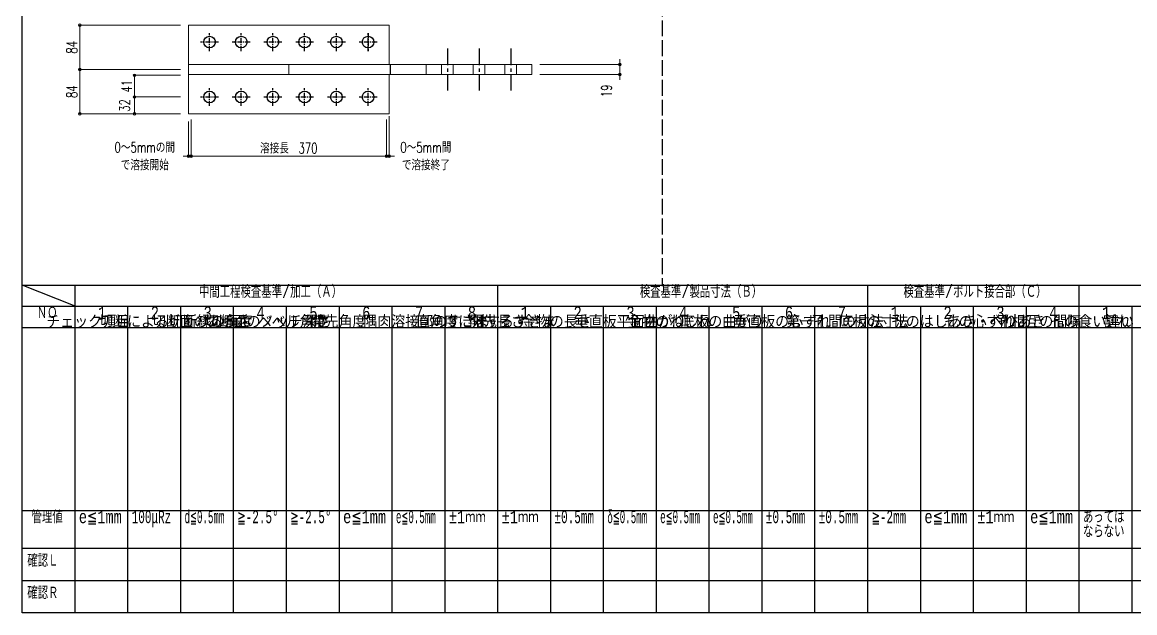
# Model space of a CAD drawing. Header units: millimetres. Extents: x -4568 to 36914, y -114 to 17788.
# Drawn here: x 3444 to 5549, y 13116 to 14234 of the extents above; entities that cross this region are included whole.
import ezdxf
from ezdxf.enums import TextEntityAlignment as Align

# ---------------------------------------------------------------- set-up
doc = ezdxf.new("R2010")
doc.units = ezdxf.units.MM
doc.header["$LTSCALE"] = 5
for name, pattern in [('ACAD_ISO03W100', [30, 12, -18]), ('CENTER1', [10, 6.25, -1.25, 1.25, -1.25]), ('DASHED', [7.5, 6, -1.5]), ('JIS_08_50', [53, 50, -1.125, 0.75, -1.125])]:
    doc.linetypes.add(name, pattern=pattern)
doc.layers.get('0').update_dxf_attribs({"color": 255})
doc.layers.get('DEFPOINTS').update_dxf_attribs({"color": 255})
for name, color, linetype in [('CENTER', 2, 'JIS_08_50'), ('寸法', 4, 'Continuous'), ('文字', 7, 'Continuous'), ('補助線', 7, 'ACAD_ISO03W100'), ('金物', 142, 'Continuous')]:
    doc.layers.add(name, color=color, linetype=linetype)
doc.styles.add('DLSTANDARD1', font='monotxt.shx', dxfattribs={"width": 0.6, "bigfont": 'extfont'})
doc.styles.add('KANJI', font='simplex.shx', dxfattribs={"width": 0.7, "bigfont": 'extfont2.shx'})
doc.styles.add('TATEGAKI', font='txt', dxfattribs={"bigfont": 'bigfont.shx'})
doc.dimstyles.new('一般寸法-小さめ', dxfattribs={"dimscale": 10, "dimtxt": 2, "dimasz": 0.5, "dimexe": 0.125, "dimexo": 1.5, "dimgap": 0.5, "dimtad": 1, "dimtxsty": 'KANJI', "dimblk": 'ORIGIN', "dimcen": 0, "dimclrd": 256, "dimclre": 256, "dimclrt": 256, "dimadec": 0, "dimazin": 0, "dimtfac": 1, "dimtmove": 2, "dimatfit": 2, "dimfxl": 0, "dimtolj": 2, "dimlwd": 5, "dimlwe": 5, "dimarcsym": 0})

# ---------------------------------------------------------------- blocks, each defined once
blk = doc.blocks.new('_Origin')
at = {"color": 0, "linetype": 'ByBlock', "lineweight": -2}
blk.add_line((0, 0), (-1, 0), dxfattribs=at)
blk.add_circle((0, 0), 0.5, dxfattribs=at)
blk = doc.blocks.new('*D1033')
at = {"layer": 'DEFPOINTS', "color": 0, "linetype": 'Continuous', "transparency": 16777216}
for p in [(3758.4, 14061), (3763.4, 14061), (3763.4, 13980.5)]:
    blk.add_point(p, dxfattribs=at)
at = {"layer": '寸法', "linetype": 'Continuous', "lineweight": 5, "transparency": 16777216}
for p, q in [((3758.4, 14046), (3758.4, 13979.2)), ((3763.4, 14046), (3763.4, 13979.2)), ((3753.4, 13980.5), (3748.4, 13980.5)), ((3758.4, 13980.5), (3763.4, 13980.5)), ((3768.4, 13980.5), (3773.4, 13980.5))]:
    blk.add_line(p, q, dxfattribs=at)
at = {"layer": '寸法', "linetype": 'Continuous', "lineweight": 5, "transparency": 16777216, "xscale": 5, "yscale": 5, "zscale": 5}
blk.add_blockref('_Origin', (3758.4, 13980.5), dxfattribs=at)
at = {"layer": '寸法', "linetype": 'Continuous', "lineweight": 5, "transparency": 16777216, "xscale": 5, "yscale": 5, "zscale": 5, "rotation": 180}
blk.add_blockref('_Origin', (3763.4, 13980.5), dxfattribs=at)
at = {"layer": '寸法', "linetype": 'Continuous', "transparency": 16777216, "insert": (3675.8, 13980.5), "char_height": 20, "attachment_point": 5, "style": 'KANJI'}
blk.add_mtext('\\A2;0～5mmの間\\Pで溶接開始', dxfattribs=at)
blk = doc.blocks.new('*D1041')
at = {"layer": 'DEFPOINTS', "color": 0, "linetype": 'Continuous', "transparency": 16777216}
for p in [(3763.4, 14065), (4133.4, 14065), (4133.4, 13980.5)]:
    blk.add_point(p, dxfattribs=at)
at = {"layer": '寸法', "linetype": 'Continuous', "lineweight": 5, "transparency": 16777216}
for p, q in [((3763.4, 14050), (3763.4, 13979.2)), ((4133.4, 14050), (4133.4, 13979.2)), ((3768.4, 13980.5), (4128.4, 13980.5))]:
    blk.add_line(p, q, dxfattribs=at)
at = {"layer": '寸法', "linetype": 'Continuous', "lineweight": 5, "transparency": 16777216, "xscale": 5, "yscale": 5, "zscale": 5, "rotation": 180}
blk.add_blockref('_Origin', (3763.4, 13980.5), dxfattribs=at)
at = {"layer": '寸法', "linetype": 'Continuous', "lineweight": 5, "transparency": 16777216, "xscale": 5, "yscale": 5, "zscale": 5}
blk.add_blockref('_Origin', (4133.4, 13980.5), dxfattribs=at)
at = {"layer": '寸法', "linetype": 'Continuous', "transparency": 16777216, "insert": (3948.4, 13995.5), "char_height": 20, "attachment_point": 5, "style": 'KANJI'}
blk.add_mtext('\\A2;溶接長\u3000370', dxfattribs=at)
blk = doc.blocks.new('*D1042')
at = {"layer": 'DEFPOINTS', "color": 0, "linetype": 'Continuous', "transparency": 16777216}
for p in [(4133.4, 14065), (4138.4, 14071), (4138.4, 13980.5)]:
    blk.add_point(p, dxfattribs=at)
at = {"layer": '寸法', "linetype": 'Continuous', "lineweight": 5, "transparency": 16777216}
for p, q in [((4133.4, 14050), (4133.4, 13979.2)), ((4138.4, 14056), (4138.4, 13979.2)), ((4128.4, 13980.5), (4123.4, 13980.5)), ((4133.4, 13980.5), (4138.4, 13980.5)), ((4143.4, 13980.5), (4148.4, 13980.5))]:
    blk.add_line(p, q, dxfattribs=at)
at = {"layer": '寸法', "linetype": 'Continuous', "lineweight": 5, "transparency": 16777216, "xscale": 5, "yscale": 5, "zscale": 5}
blk.add_blockref('_Origin', (4133.4, 13980.5), dxfattribs=at)
at = {"layer": '寸法', "linetype": 'Continuous', "lineweight": 5, "transparency": 16777216, "xscale": 5, "yscale": 5, "zscale": 5, "rotation": 180}
blk.add_blockref('_Origin', (4138.4, 13980.5), dxfattribs=at)
at = {"layer": '寸法', "linetype": 'Continuous', "transparency": 16777216, "insert": (4207.7, 13980.5), "char_height": 20, "attachment_point": 5, "style": 'KANJI'}
blk.add_mtext('\\A2;0～5mm間\\Pで溶接終了', dxfattribs=at)
blk = doc.blocks.new('*D1199')
at = {"layer": 'DEFPOINTS', "color": 0, "transparency": 16777216}
for p in [(4408.4, 14154), (4574.5, 14154), (4408.4, 14135)]:
    blk.add_point(p, dxfattribs=at)
at = {"layer": '寸法', "lineweight": 5, "transparency": 16777216}
for p, q in [((4423.4, 14154), (4575.8, 14154)), ((4574.5, 14159), (4574.5, 14164)), ((4574.5, 14135), (4574.5, 14154)), ((4423.4, 14135), (4575.8, 14135)), ((4574.5, 14130), (4574.5, 14125))]:
    blk.add_line(p, q, dxfattribs=at)
at = {"layer": '寸法', "lineweight": 5, "transparency": 16777216, "xscale": 5, "yscale": 5, "zscale": 5}
for p, rotation in [((4574.5, 14154), 270), ((4574.5, 14135), 90)]:
    blk.add_blockref('_Origin', p, dxfattribs=dict(at, rotation=rotation))
at = {"layer": '寸法', "transparency": 16777216, "insert": (4549.5, 14104.1), "char_height": 20, "attachment_point": 5, "rotation": 90, "style": 'KANJI'}
blk.add_mtext('\\A2;19', dxfattribs=at)
blk = doc.blocks.new('*D1200')
at = {"layer": 'DEFPOINTS', "color": 0, "ltscale": 2, "transparency": 16777216}
for p in [(3758.4, 14144.5), (3553, 14060.5), (3758.4, 14060.5)]:
    blk.add_point(p, dxfattribs=at)
at = {"layer": '寸法', "lineweight": 5, "ltscale": 2, "transparency": 16777216}
for p, q in [((3743.4, 14144.5), (3551.7, 14144.5)), ((3553, 14139.5), (3553, 14065.5)), ((3743.4, 14060.5), (3551.7, 14060.5))]:
    blk.add_line(p, q, dxfattribs=at)
at = {"layer": '寸法', "lineweight": 5, "ltscale": 2, "transparency": 16777216, "xscale": 5, "yscale": 5, "zscale": 5}
for p, rotation in [((3553, 14144.5), 90), ((3553, 14060.5), 270)]:
    blk.add_blockref('_Origin', p, dxfattribs=dict(at, rotation=rotation))
at = {"layer": '寸法', "ltscale": 2, "transparency": 16777216, "insert": (3538, 14102.5), "char_height": 20, "attachment_point": 5, "rotation": 90, "style": 'KANJI'}
blk.add_mtext('\\A2;84', dxfattribs=at)
blk = doc.blocks.new('*D1203')
at = {"layer": 'DEFPOINTS', "color": 0, "ltscale": 2, "transparency": 16777216}
for p in [(3758.4, 14228.5), (3553, 14144.5), (3758.4, 14144.5)]:
    blk.add_point(p, dxfattribs=at)
at = {"layer": '寸法', "lineweight": 5, "ltscale": 2, "transparency": 16777216}
for p, q in [((3743.4, 14228.5), (3551.7, 14228.5)), ((3553, 14223.5), (3553, 14149.5)), ((3743.4, 14144.5), (3551.7, 14144.5))]:
    blk.add_line(p, q, dxfattribs=at)
at = {"layer": '寸法', "lineweight": 5, "ltscale": 2, "transparency": 16777216, "xscale": 5, "yscale": 5, "zscale": 5}
for p, rotation in [((3553, 14228.5), 90), ((3553, 14144.5), 270)]:
    blk.add_blockref('_Origin', p, dxfattribs=dict(at, rotation=rotation))
at = {"layer": '寸法', "ltscale": 2, "transparency": 16777216, "insert": (3538, 14186.5), "char_height": 20, "attachment_point": 5, "rotation": 90, "style": 'KANJI'}
blk.add_mtext('\\A2;84', dxfattribs=at)
blk = doc.blocks.new('*D1201')
at = {"layer": 'DEFPOINTS', "color": 0, "ltscale": 2, "transparency": 16777216}
for p in [(3758.4, 14092.5), (3656.6, 14060.5), (3758.4, 14060.5)]:
    blk.add_point(p, dxfattribs=at)
at = {"layer": '寸法', "lineweight": 5, "ltscale": 2, "transparency": 16777216}
for p, q in [((3743.4, 14092.5), (3655.3, 14092.5)), ((3656.6, 14087.5), (3656.6, 14065.5)), ((3743.4, 14060.5), (3655.3, 14060.5))]:
    blk.add_line(p, q, dxfattribs=at)
at = {"layer": '寸法', "lineweight": 5, "ltscale": 2, "transparency": 16777216, "xscale": 5, "yscale": 5, "zscale": 5}
for p, rotation in [((3656.6, 14092.5), 90), ((3656.6, 14060.5), 270)]:
    blk.add_blockref('_Origin', p, dxfattribs=dict(at, rotation=rotation))
at = {"layer": '寸法', "ltscale": 2, "transparency": 16777216, "insert": (3637.8, 14076.5), "char_height": 20, "attachment_point": 5, "rotation": 90, "style": 'KANJI'}
blk.add_mtext('\\A2;32', dxfattribs=at)
blk = doc.blocks.new('*D1202')
at = {"layer": 'DEFPOINTS', "color": 0, "ltscale": 2, "transparency": 16777216}
for p in [(3758.4, 14133.5), (3656.6, 14092.5), (3758.4, 14092.5)]:
    blk.add_point(p, dxfattribs=at)
at = {"layer": '寸法', "lineweight": 5, "ltscale": 2, "transparency": 16777216}
for p, q in [((3743.4, 14133.5), (3655.3, 14133.5)), ((3656.6, 14128.5), (3656.6, 14097.5)), ((3743.4, 14092.5), (3655.3, 14092.5))]:
    blk.add_line(p, q, dxfattribs=at)
at = {"layer": '寸法', "lineweight": 5, "ltscale": 2, "transparency": 16777216, "xscale": 5, "yscale": 5, "zscale": 5}
for p, rotation in [((3656.6, 14133.5), 90), ((3656.6, 14092.5), 270)]:
    blk.add_blockref('_Origin', p, dxfattribs=dict(at, rotation=rotation))
at = {"layer": '寸法', "ltscale": 2, "transparency": 16777216, "insert": (3641.6, 14113), "char_height": 20, "attachment_point": 5, "rotation": 90, "style": 'KANJI'}
blk.add_mtext('\\A2;41', dxfattribs=at)

msp = doc.modelspace()

# ---------------------------------------------------------------- linework, layer by layer
at = {"linetype": 'DASHED', "lineweight": -3}
msp.add_line((4654.899, 15212.38), (4654.899, 13736.38), dxfattribs=at)
at = {"linetype": 'Continuous', "lineweight": -3}
for p, q in [((3444, 13736.38), (6648, 13736.38)), ((3444, 13696.38), (6648, 13696.38)), ((3444, 13656.38), (6344, 13656.38)), ((3444, 13310.089), (6344, 13310.089)), ((3444, 13238.315), (6344, 13238.315)), ((3444, 13177.348), (6344, 13177.348))]:
    msp.add_line(p, q, dxfattribs=at)
msp.add_lwpolyline([(3444, 15332.38), (6648, 15332.38), (6648, 13116.38), (3444, 13116.38)], close=True, dxfattribs=at)
at = {"layer": 'CENTER', "color": 7, "linetype": 'CENTER1'}
for p, q in [((4248.385, 14184.014), (4248.385, 14104.915)), ((4308.385, 14184.014), (4308.385, 14104.915)), ((4368.385, 14184.014), (4368.385, 14104.915))]:
    msp.add_line(p, q, dxfattribs=at)
at = {"layer": '寸法', "linetype": 'CENTER1', "ltscale": 0.3}
for p, q in [((3798.385, 14179.464), (3798.385, 14213.464)), ((3858.385, 14179.464), (3858.385, 14213.464)), ((3918.385, 14179.464), (3918.385, 14213.464)), ((3978.385, 14179.464), (3978.385, 14213.464)), ((4038.385, 14179.464), (4038.385, 14213.464)), ((4098.385, 14213.464), (4098.385, 14179.464)), ((4098.385, 14179.464), (4098.385, 14213.464)), ((3815.385, 14196.464), (3781.385, 14196.464)), ((3875.385, 14196.464), (3841.385, 14196.464)), ((3935.385, 14196.464), (3901.385, 14196.464)), ((3995.385, 14196.464), (3961.385, 14196.464)), ((4055.385, 14196.464), (4021.385, 14196.464)), ((4115.385, 14196.464), (4081.385, 14196.464)), ((4115.385, 14196.464), (4081.385, 14196.464)), ((3798.385, 14075.464), (3798.385, 14109.464)), ((3858.385, 14075.464), (3858.385, 14109.464)), ((3918.385, 14075.464), (3918.385, 14109.464)), ((3978.385, 14075.464), (3978.385, 14109.464)), ((4038.385, 14075.464), (4038.385, 14109.464)), ((4098.385, 14075.464), (4098.385, 14109.464)), ((4098.385, 14075.464), (4098.385, 14109.464)), ((3815.385, 14092.464), (3781.385, 14092.464)), ((3875.385, 14092.464), (3841.385, 14092.464)), ((3935.385, 14092.464), (3901.385, 14092.464)), ((3995.385, 14092.464), (3961.385, 14092.464)), ((4055.385, 14092.464), (4021.385, 14092.464)), ((4115.385, 14092.464), (4081.385, 14092.464)), ((4115.385, 14092.464), (4081.385, 14092.464))]:
    msp.add_line(p, q, dxfattribs=at)
at = {"layer": '寸法', "linetype": 'Continuous'}
for p, q in [((3544, 13696.38), (3444, 13736.38)), ((3544, 13116.38), (3544, 13736.38)), ((4344, 13116.38), (4344, 13736.38)), ((5044, 13116.38), (5044, 13736.38)), ((5444, 13116.38), (5444, 13736.38)), ((3644, 13116.38), (3644, 13696.38)), ((3744, 13116.38), (3744, 13696.38)), ((3844, 13116.38), (3844, 13696.38)), ((3944, 13116.38), (3944, 13696.38)), ((4044, 13116.38), (4044, 13696.38)), ((4144, 13116.38), (4144, 13696.38)), ((4244, 13116.38), (4244, 13696.38)), ((4444, 13116.38), (4444, 13696.38)), ((4544, 13116.38), (4544, 13696.38)), ((4644, 13116.38), (4644, 13696.38)), ((4744, 13116.38), (4744, 13696.38)), ((4844, 13116.38), (4844, 13696.38)), ((4944, 13116.38), (4944, 13696.38)), ((5144, 13116.38), (5144, 13696.38)), ((5244, 13116.38), (5244, 13696.38)), ((5344, 13116.38), (5344, 13696.38)), ((5544, 13116.38), (5544, 13696.38))]:
    msp.add_line(p, q, dxfattribs=at)
at = {"layer": '補助線', "lineweight": 18}
for p, q in [((4237.385, 14153.964), (4237.385, 14134.964)), ((4259.385, 14153.964), (4259.385, 14134.964)), ((4297.385, 14153.964), (4297.385, 14134.964)), ((4319.385, 14153.964), (4319.385, 14134.964)), ((4357.385, 14153.964), (4357.385, 14134.964)), ((4379.385, 14153.964), (4379.385, 14134.964))]:
    msp.add_line(p, q, dxfattribs=at)
at = {"layer": '金物', "lineweight": 18}
for p, q in [((3758.385, 14228.464), (3758.385, 14060.464)), ((3758.385, 14228.464), (4138.385, 14228.464)), ((4138.385, 14228.464), (4138.385, 14153.964)), ((4408.385, 14153.964), (3758.385, 14153.964)), ((3948.385, 14153.964), (3948.385, 14134.964)), ((4208.385, 14153.964), (4208.385, 14134.964)), ((4408.385, 14153.964), (4408.385, 14134.964)), ((3758.385, 14134.964), (4408.385, 14134.964)), ((4138.385, 14060.464), (4138.385, 14134.964)), ((3758.385, 14060.464), (4138.385, 14060.464))]:
    msp.add_line(p, q, dxfattribs=at)
at = {"layer": '金物', "ltscale": 2}
msp.add_line((4140.385, 14153.964), (4140.385, 14134.964), dxfattribs=at)
at = {"layer": '金物', "ltscale": 2.5}
for centre in [(3798.385, 14196.464), (3858.385, 14196.464), (3918.385, 14196.464), (3978.385, 14196.464), (4038.385, 14196.464), (4098.385, 14196.464), (3798.385, 14092.464), (3858.385, 14092.464), (3918.385, 14092.464), (3978.385, 14092.464), (4038.385, 14092.464), (4098.385, 14092.464)]:
    msp.add_circle(centre, 11, dxfattribs=at)

# ---------------------------------------------------------------- texts
at = {"layer": '文字', "color": 0, "linetype": 'Continuous', "ltscale": 6, "style": 'DLSTANDARD1'}
for s, width, p in [('中間工程検査基準/加工（Ａ）', 0.74375, (3778.447, 13704.954)), ('検査基準/製品寸法（Ｂ）', 0.74375, (4612.562, 13704.954)), ('検査基準/ボルト接合部（Ｃ）', 0.74375, (5111.39, 13704.954)), ('ＮＯ', 0.74375, (3471.463, 13664.954)), ('1', 0.74375, (3587.207, 13664.954)), ('2', 0.74375, (3687.207, 13664.954)), ('3', 0.74375, (3787.207, 13664.954)), ('4', 0.74375, (3887.207, 13664.954)), ('5', 0.74375, (3987.207, 13664.954)), ('6', 0.74375, (4087.207, 13664.954)), ('7', 0.74375, (4187.207, 13664.954)), ('1', 0.74375, (4387.207, 13664.954)), ('2', 0.74375, (4487.207, 13664.954)), ('3', 0.74375, (4587.207, 13664.954)), ('4', 0.74375, (4687.207, 13664.954)), ('5', 0.74375, (4787.207, 13664.954)), ('6', 0.74375, (4887.207, 13664.954)), ('7', 0.74375, (4987.207, 13664.954)), ('1', 0.74375, (5087.207, 13664.954)), ('2', 0.74375, (5187.207, 13664.954)), ('3', 0.74375, (5287.207, 13664.954)), ('4', 0.74375, (5387.207, 13664.954)), ('1', 0.74375, (5487.207, 13664.954)), ('管理値', 0.74375, (3461.648, 13278.664)), ('e≦1mm', 0.74375, (3551.094, 13278.664)), ('100μRz', 0.6, (3651.094, 13278.664)), ('d≦0.5mm', 0.5, (3751.094, 13278.664)), ('≧-2.5°', 0.6, (3851.094, 13278.664)), ('≧-2.5°', 0.6, (3951.094, 13278.664)), ('e≦1mm', 0.74375, (4051.094, 13278.664)), ('e≦0.5mm', 0.5, (4151.094, 13278.664)), ('±1ｍｍ', 0.74375, (4351.094, 13278.664)), ('±0.5mm', 0.6, (4451.094, 13278.664)), ('δ≦0.5mm', 0.5, (4551.094, 13278.664)), ('e≦0.5mm', 0.5, (4651.094, 13278.664)), ('e≦0.5mm', 0.5, (4751.094, 13278.664)), ('±0.5mm', 0.6, (4851.094, 13278.664)), ('±0.5mm', 0.6, (4951.094, 13278.664)), ('≧-2mm', 0.6, (5051.094, 13278.664)), ('e≦1mm', 0.74375, (5151.094, 13278.664)), ('±1ｍｍ', 0.74375, (5251.094, 13278.664)), ('e≦1mm', 0.74375, (5351.094, 13278.664)), ('あっては', 0.74375, (5451.094, 13278.664)), ('ならない', 0.74375, (5451.094, 13251.46)), ('確認Ｌ', 0.74375, (3453.522, 13195.972)), ('確認Ｒ', 0.74375, (3453.522, 13135.004))]:
    msp.add_text(s, height=24, dxfattribs=dict(at, width=width)).set_placement(p, align=Align.BOTTOM_LEFT)
at = {"layer": '文字', "color": 1, "linetype": 'Continuous', "ltscale": 6, "style": 'DLSTANDARD1', "width": 0.74375}
for s, p in [('8', (4287.207, 13664.954)), ('±1ｍｍ', (4251.094, 13278.664))]:
    msp.add_text(s, height=24, dxfattribs=at).set_placement(p, align=Align.BOTTOM_LEFT)
at = {"layer": '文字', "color": 0, "linetype": 'Continuous', "ltscale": 6, "style": 'TATEGAKI'}
for s, p in [('チェック項目', (3489.476, 13648.052)), ('切断による切断縁の角度', (3589.476, 13648.052)), ('切断面のあらさ', (3689.476, 13648.052)), ('切断面のノッチ深さ', (3789.476, 13648.052)), ('ベベル角度', (3889.476, 13648.052)), ('開先角度', (3989.476, 13648.052)), ('隅肉溶接部のすきま', (4089.476, 13648.052)), ('直角度に対するすきま', (4189.476, 13648.052)), ('金物の長さ', (4389.476, 13648.052)), ('垂直板平面曲がり', (4489.476, 13648.052)), ('金物のねじれ', (4589.476, 13648.052)), ('底板の曲がり', (4689.476, 13648.052)), ('垂直板の心ずれ', (4789.476, 13648.052)), ('第一孔間の寸法', (4889.476, 13648.052)), ('底板の寸法', (4989.476, 13648.052)), ('孔のはしあき・へりあき', (5089.476, 13648.052)), ('孔の心ずれ', (5189.476, 13648.052)), ('孔相互の間隔', (5289.476, 13648.052)), ('孔の食い違い', (5389.476, 13648.052)), ('割れ', (5489.476, 13648.052))]:
    msp.add_text(s, height=24, dxfattribs=at).set_placement(p, align=Align.BOTTOM_LEFT)
at = {"layer": '文字', "color": 1, "linetype": 'Continuous', "ltscale": 6, "style": 'TATEGAKI'}
msp.add_text('開先長さ', height=24, dxfattribs=at).set_placement((4289.476, 13648.052), align=Align.BOTTOM_LEFT)

# ---------------------------------------------------------------- dimensions: what is measured, and where the dimension line sits
at = {"layer": '寸法', "ltscale": 2}
for base, p1, p2, picture, middle in [((3552.957, 14144.464), (3758.385, 14228.464), (3758.385, 14144.464), '*D1203', (3537.957, 14186.464)), ((3552.957, 14060.464), (3758.385, 14144.464), (3758.385, 14060.464), '*D1200', (3537.957, 14102.464)), ((3656.577, 14092.464), (3758.385, 14133.464), (3758.385, 14092.464), '*D1202', (3641.577, 14112.964)), ((3656.577, 14060.464), (3758.385, 14092.464), (3758.385, 14060.464), '*D1201', (3637.827, 14076.464))]:
    dim = msp.add_linear_dim(base=base, p1=p1, p2=p2, angle=90, dimstyle='一般寸法-小さめ', dxfattribs=at)
    dim.commit()
    dim.dimension.update_dxf_attribs({"geometry": picture, "text_midpoint": middle})
at = {"layer": '寸法'}
dim = msp.add_linear_dim(base=(4574.505, 14153.964), p1=(4408.385, 14134.964), p2=(4408.385, 14153.964), angle=270, dimstyle='一般寸法-小さめ', dxfattribs=at)
dim.commit()
dim.dimension.update_dxf_attribs({"geometry": '*D1199', "text_midpoint": (4549.505, 14104.086), "dimtype": 160})
at = {"layer": '寸法', "linetype": 'Continuous'}
dim = msp.add_linear_dim(base=(4133.385, 13980.485), p1=(3763.385, 14064.964), p2=(4133.385, 14064.964), text='溶接長\u3000<>', dimstyle='一般寸法-小さめ', dxfattribs=at)
dim.commit()
dim.dimension.update_dxf_attribs({"geometry": '*D1041', "text_midpoint": (3948.385, 13995.485)})
for base, p1, p2, text, picture, middle in [((4138.385, 13980.485), (4133.385, 14064.964), (4138.385, 14070.964), '0～<>mm間\\Pで溶接終了', '*D1042', (4207.728, 13980.485)), ((3763.385, 13980.485), (3758.385, 14060.964), (3763.385, 14060.964), '0～<>mmの間\\Pで溶接開始', '*D1033', (3675.8, 13980.485))]:
    dim = msp.add_linear_dim(base=base, p1=p1, p2=p2, text=text, dimstyle='一般寸法-小さめ', dxfattribs=at)
    dim.commit()
    dim.dimension.update_dxf_attribs({"geometry": picture, "text_midpoint": middle, "dimtype": 160})

doc.saveas('drawing.dxf')
